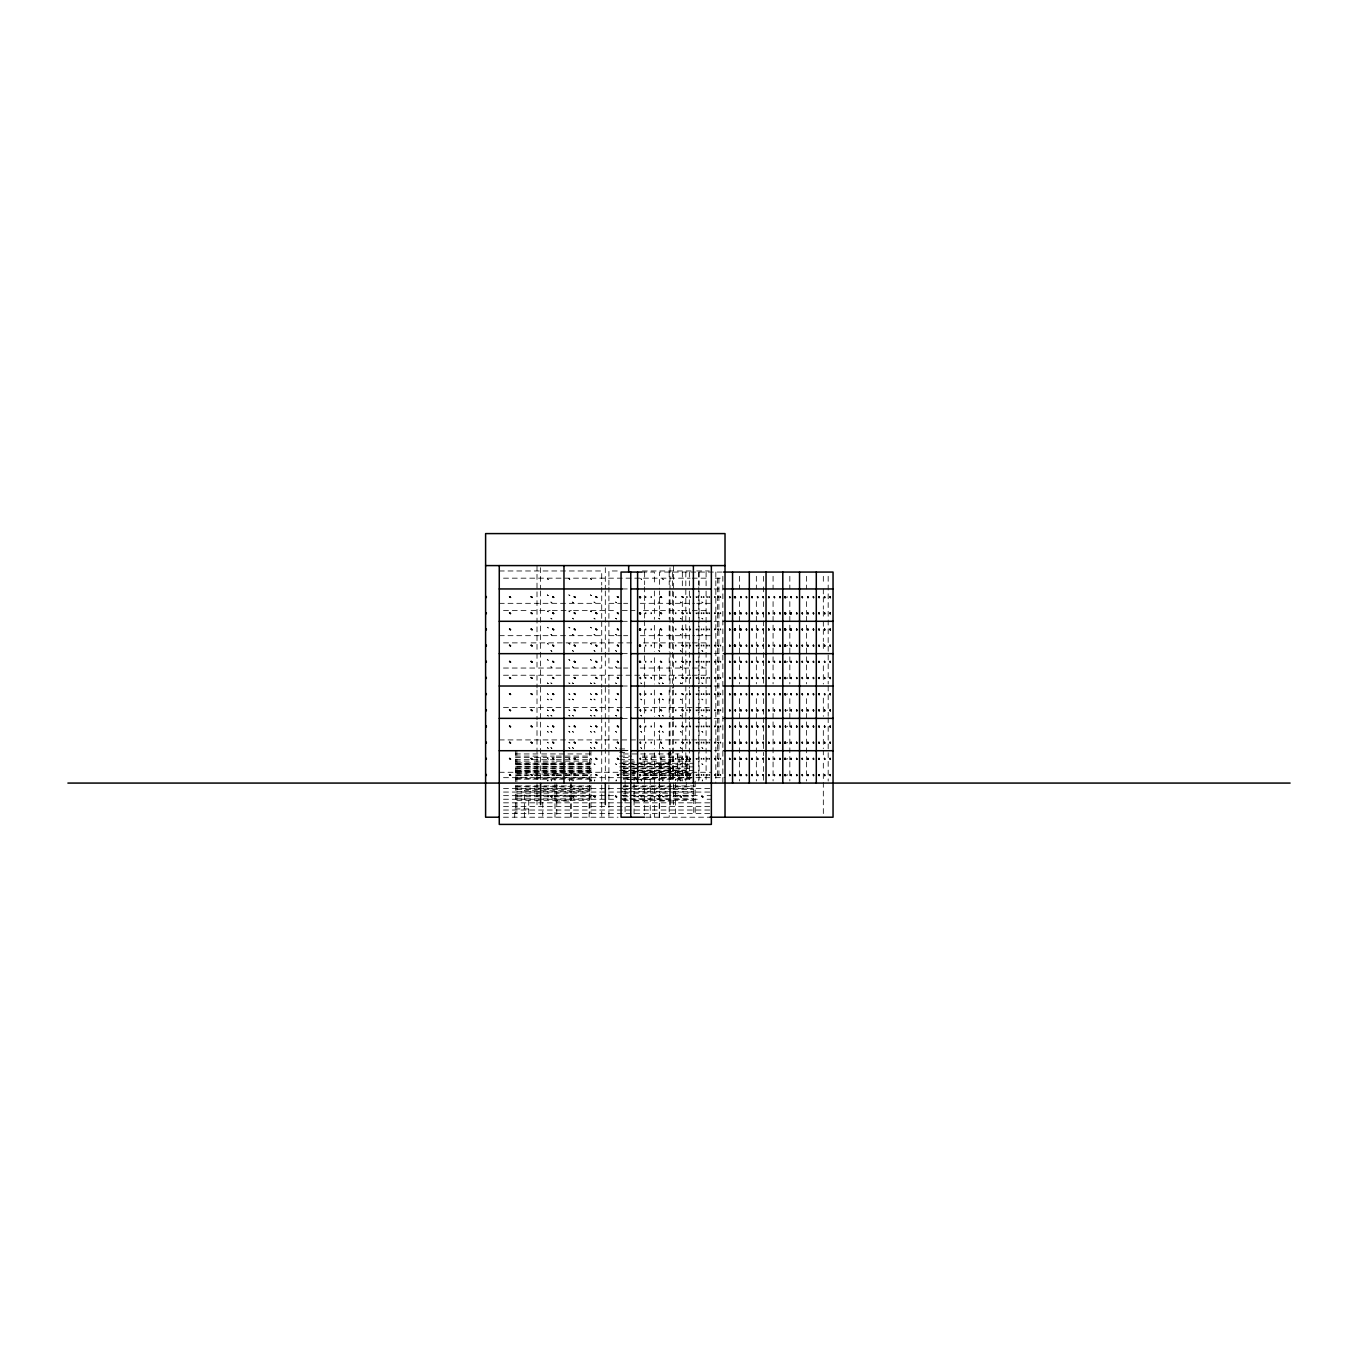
<?xml version="1.0" encoding="UTF-8"?>
<svg xmlns="http://www.w3.org/2000/svg" width="1358" height="1358" viewBox="0 0 1358 1358"><rect width="100%" height="100%" fill="white"/><g stroke="black" fill="none" stroke-linecap="round" stroke-linejoin="round"><path stroke-width="0.75" stroke-dasharray="5 3.75" d="M651.008 678.253L650.923 677.37M651.704 678.253C650.346 675.758 651.331 680.341 651.534 677.37M686.673 678.253L686.605 677.37M687.369 678.253C686.028 675.758 687.012 680.341 687.199 677.37M690.119 678.253L689.949 677.37M701.288 678.253L701.203 677.37M701.984 678.253C700.626 675.758 701.611 680.341 701.814 677.37M703.427 678.253L703.342 677.37M704.123 678.253C702.765 675.758 703.75 680.341 703.953 677.37M706.873 678.253L706.703 677.37M708.995 678.253L708.842 677.37M718.026 678.253L717.958 677.37M720.164 678.253L720.096 677.37M720.86 678.253C719.519 675.758 720.504 680.341 720.691 677.37M645.254 596.501L645.339 597.588M645.95 596.501L645.95 597.588M645.254 612.662L645.339 613.765M650.923 597.588L650.923 596.501M645.95 612.662L645.95 613.765M651.534 596.501L651.619 597.588M645.254 628.839L645.339 629.942M650.923 613.765L650.923 612.662M651.534 612.662L651.619 613.765M645.95 628.839L645.95 629.942M645.254 645.016L645.339 646.119M650.923 629.942L650.923 628.839M651.534 628.839L651.619 629.942M645.95 645.016L645.95 646.119M645.254 661.193L645.339 662.297M650.923 646.119L650.923 645.016M651.534 645.016L651.619 646.119M645.95 661.193L645.95 662.297M645.254 677.37L645.339 678.474M650.923 662.297L650.923 661.193M645.95 677.37L645.95 678.474M651.534 661.193L651.619 662.297M675.35 596.501L675.435 597.588M676.029 596.501L676.029 597.588M645.254 693.548L645.339 694.651M645.95 693.548L645.95 694.651M675.35 612.662L675.435 613.765M676.029 612.662L676.029 613.765M645.254 709.725L645.339 710.828M650.923 694.651L650.923 693.548M651.534 693.548L651.619 694.651M645.95 709.725L645.95 710.828M675.35 628.839L675.435 629.942M686.605 597.588L686.605 596.501M687.199 596.501L687.301 597.588M676.029 628.839L676.029 629.942M689.949 596.501L690.051 597.588M690.645 596.501L690.645 597.588M645.254 725.902L645.339 727.005M650.923 710.828L650.923 709.725M651.534 709.725L651.619 710.828M645.95 725.902L645.95 727.005M675.35 645.016L675.435 646.119M686.605 613.765L686.605 612.662M687.199 612.662L687.301 613.765M676.029 645.016L676.029 646.119M689.949 612.662L690.051 613.765M690.645 612.662L690.645 613.765M645.254 742.079L645.339 743.166M650.923 727.005L650.923 725.902M651.534 725.902L651.619 727.005M697.673 596.501L697.757 597.588M645.95 742.079L645.95 743.166M675.35 661.193L675.435 662.297M686.605 629.942L686.605 628.839M698.368 596.501L698.368 597.588M687.199 628.839L687.301 629.942M676.029 661.193L676.029 662.297M689.949 628.839L690.051 629.942M701.203 597.588L701.203 596.501M701.814 596.501L701.899 597.588M690.645 628.839L690.645 629.942M645.254 758.256L645.339 759.343M650.923 743.166L650.923 742.079M651.534 742.079L651.619 743.166M645.95 758.256L645.95 759.343M697.673 612.662L697.757 613.765M703.342 597.588L703.342 596.501M703.953 596.501L704.038 597.588M675.35 677.37L675.435 678.474M686.605 646.119L686.605 645.016M698.368 612.662L698.368 613.765M687.199 645.016L687.301 646.119M676.029 677.37L676.029 678.474M706.703 596.501L706.788 597.588M689.949 645.016L690.051 646.119M701.203 613.765L701.203 612.662M701.814 612.662L701.899 613.765M707.399 596.501L707.399 597.588M690.645 645.016L690.645 646.119M645.254 774.433L646.035 775.52M650.923 759.343L650.923 758.256M708.842 596.501L708.927 597.588M645.95 774.433L645.95 775.52M651.534 758.256L651.619 759.343M697.673 628.839L697.757 629.942M703.342 613.765L703.342 612.662M675.35 693.548L675.435 694.651M698.368 628.839L698.368 629.942M703.953 612.662L704.038 613.765M686.605 662.297L686.605 661.193M687.199 661.193L687.301 662.297M676.029 693.548L676.029 694.651M706.703 612.662L706.788 613.765M689.949 661.193L690.051 662.297M701.203 629.942L701.203 628.839M707.399 612.662L707.399 613.765M701.814 628.839L701.899 629.942M690.645 661.193L690.645 662.297M650.923 775.52L650.923 774.433M708.842 612.662L708.927 613.765M651.534 774.433L650.838 775.52M697.673 645.016L697.757 646.119M703.342 629.942L703.342 628.839M715.106 596.501L715.106 597.588M675.35 709.725L675.435 710.828M698.368 645.016L698.368 646.119M703.953 628.839L704.038 629.942M676.029 709.725L676.029 710.828M706.703 628.839L706.788 629.942M717.958 597.588L717.958 596.501M718.552 596.501L718.552 597.588M701.203 646.119L701.203 645.016M707.399 628.839L707.399 629.942M701.814 645.016L701.899 646.119M690.645 677.37L690.645 678.474M708.842 628.839L708.927 629.942M720.096 597.588L720.096 596.501M697.673 661.193L697.757 662.297M720.691 596.501L720.792 597.588M703.342 646.119L703.342 645.016M715.106 612.662L715.106 613.765M703.953 645.016L704.038 646.119M675.35 725.902L675.435 727.005M686.605 694.651L686.605 693.548M698.368 661.193L698.368 662.297M687.199 693.548L687.301 694.651M676.029 725.902L676.029 727.005M706.703 645.016L706.788 646.119M717.958 613.765L717.958 612.662M718.552 612.662L718.552 613.765M689.949 693.548L690.051 694.651M701.203 662.297L701.203 661.193M707.399 645.016L707.399 646.119M701.814 661.193L701.899 662.297M690.645 693.548L690.645 694.651M708.842 645.016L708.927 646.119M697.673 677.37L697.757 678.474M720.096 613.765L720.096 612.662M720.691 612.662L720.792 613.765M703.342 662.297L703.342 661.193M715.106 628.839L715.106 629.942M703.953 661.193L704.038 662.297M675.35 742.079L675.435 743.166M686.605 710.828L686.605 709.725M698.368 677.37L698.368 678.474M687.199 709.725L687.301 710.828M676.029 742.079L676.029 743.166M706.703 661.193L706.788 662.297M717.958 629.942L717.958 628.839M718.552 628.839L718.552 629.942M689.949 709.725L690.051 710.828M707.399 661.193L707.399 662.297M690.645 709.725L690.645 710.828M708.842 661.193L708.927 662.297M720.096 629.942L720.096 628.839M720.691 628.839L720.792 629.942M697.673 693.548L697.757 694.651M715.106 645.016L715.106 646.119M675.35 758.256L675.435 759.343M686.605 727.005L686.605 725.902M698.368 693.548L698.368 694.651M687.199 725.902L687.301 727.005M676.029 758.256L676.029 759.343M717.958 646.119L717.958 645.016M689.949 725.902L690.051 727.005M718.552 645.016L718.552 646.119M701.203 694.651L701.203 693.548M701.814 693.548L701.899 694.651M707.399 677.37L707.399 678.474M690.645 725.902L690.645 727.005M720.096 646.119L720.096 645.016M697.673 709.725L697.757 710.828M715.106 661.193L715.106 662.297M720.691 645.016L720.792 646.119M703.342 694.651L703.342 693.548M703.953 693.548L704.038 694.651M675.35 774.433L676.131 775.52L676.029 774.433M698.368 709.725L698.368 710.828M686.605 743.166L686.605 742.079M687.199 742.079L687.301 743.166M706.703 693.548L706.788 694.651M717.958 662.297L717.958 661.193M689.949 742.079L690.051 743.166M718.552 661.193L718.552 662.297M701.203 710.828L701.203 709.725M707.399 693.548L707.399 694.651M701.814 709.725L701.899 710.828M690.645 742.079L690.645 743.166M708.842 693.548L708.927 694.651M720.096 662.297L720.096 661.193M697.673 725.902L697.757 727.005M715.106 677.37L715.106 678.474M720.691 661.193L720.792 662.297M703.342 710.828L703.342 709.725M698.368 725.902L698.368 727.005M703.953 709.725L704.038 710.828M686.605 759.343L686.605 758.256M687.199 758.256L687.301 759.343M706.703 709.725L706.788 710.828M718.552 677.37L718.552 678.474M689.949 758.256L690.051 759.343M701.203 727.005L701.203 725.902M707.399 709.725L707.399 710.828M701.814 725.902L701.899 727.005M690.645 758.256L690.645 759.343M708.842 709.725L708.927 710.828M697.673 742.079L697.757 743.166M703.342 727.005L703.342 725.902M715.106 693.548L715.106 694.651M698.368 742.079L698.368 743.166M703.953 725.902L704.038 727.005M686.605 775.52L686.605 774.433M687.199 774.433L686.503 775.52M706.703 725.902L706.788 727.005M717.958 694.651L717.958 693.548M718.552 693.548L718.552 694.651M689.949 774.433L690.747 775.52L690.645 774.433M701.203 743.166L701.203 742.079M707.399 725.902L707.399 727.005M701.814 742.079L701.899 743.166M708.842 725.902L708.927 727.005M697.673 758.256L697.757 759.343M720.096 694.651L720.096 693.548M720.691 693.548L720.792 694.651M703.342 743.166L703.342 742.079M715.106 709.725L715.106 710.828M703.953 742.079L704.038 743.166M698.368 758.256L698.368 759.343M706.703 742.079L706.788 743.166M717.958 710.828L717.958 709.725M718.552 709.725L718.552 710.828M701.203 759.343L701.203 758.256M701.814 758.256L701.899 759.343M707.399 742.079L707.399 743.166M708.842 742.079L708.927 743.166M720.096 710.828L720.096 709.725M720.691 709.725L720.792 710.828M697.673 774.433L697.757 775.52M715.106 725.902L715.106 727.005M703.342 759.343L703.342 758.256M703.953 758.256L704.038 759.343M698.368 774.433L698.368 775.52M706.703 758.256L706.788 759.343M717.958 727.005L717.958 725.902M718.552 725.902L718.552 727.005M701.203 775.52L701.203 774.433M701.814 774.433L701.899 775.52M707.399 758.256L707.399 759.343M708.842 758.256L708.927 759.343M720.096 727.005L720.096 725.902M715.106 742.079L715.106 743.166M720.691 725.902L720.792 727.005M703.342 775.52L703.342 774.433M703.953 774.433L704.038 775.52M706.703 774.433L706.788 775.52M717.958 743.166L717.958 742.079M718.552 742.079L718.552 743.166M707.399 774.433L707.399 775.52M708.842 774.433L708.927 775.52M720.096 743.166L720.096 742.079M715.106 758.256L715.106 759.343M720.691 742.079L720.792 743.166M717.958 759.343L717.958 758.256M718.552 758.256L718.552 759.343M720.096 759.343L720.096 758.256M720.691 758.256L720.792 759.343M715.106 774.433L715.106 775.52M717.958 775.52L717.958 774.433M718.552 774.433L718.552 775.52M720.096 775.52L720.096 774.433M720.691 774.433L720.792 775.52M787.606 596.705L787.606 597.384M787.606 645.237L787.606 645.916M787.606 661.414L787.606 662.076M787.606 677.591L787.691 678.474M787.606 693.751L787.606 694.43M787.606 709.928L787.606 710.607M787.606 726.106L787.606 726.785M787.606 742.283L787.606 742.962M787.606 758.46L787.606 759.139M787.606 774.637L787.606 775.316M709.385 596.501L709.385 597.588M709.385 612.662L709.385 613.765M709.385 628.839L709.385 629.942M709.385 645.016L709.385 646.119M547.97 764.741L547.97 763.654L547.614 764.741M551.569 764.741L551.569 763.654L551.212 764.741M547.97 775.52L547.97 774.433L547.614 775.52M709.385 661.193L709.385 662.297M569.545 764.741L569.545 763.654L569.189 764.741M547.97 780.918L547.97 779.832L547.614 780.918M573.127 764.741L573.127 763.654L572.77 764.741M551.569 780.918L551.569 779.832L551.212 780.918M569.545 775.52L569.545 774.433L569.189 775.52M709.385 677.37L709.385 678.474M569.545 780.918L569.545 779.832L569.189 780.918M548.259 796.891L547.223 796.552L548.259 796.212M573.127 780.918L573.127 779.832L572.77 780.918M709.385 693.548L709.385 694.651M591.103 780.918L591.103 779.832L590.747 780.918M594.702 780.918L594.702 779.832L594.346 780.918M590.747 795.992L590.747 797.095M709.385 709.725L709.385 710.828M659.411 748.564L659.479 730.502M616.277 780.918L616.277 779.832L615.921 780.918M641.434 764.741L641.434 763.654L641.078 764.741M709.385 725.902L709.385 727.005M659.411 764.741L659.411 763.654L659.054 764.741M663.01 764.741L663.01 763.654L662.653 764.741M641.434 780.918L641.434 779.832L641.078 780.918M709.385 742.079L709.385 743.166M680.969 764.741L680.969 763.654L680.613 764.741M659.411 780.918L659.411 779.832L659.054 780.918M663.01 780.918L663.01 779.832L662.653 780.918M709.385 758.256L709.385 759.343M680.969 780.918L680.969 779.832L680.613 780.918M709.385 774.433L709.385 775.52M702.544 780.918L702.544 779.832L702.188 780.918M499.269 570.971L601.713 570.971L601.713 585.128M617.262 570.971L608.91 570.971L608.91 585.128M642.351 570.971L694.634 570.971M696.722 570.971L709.266 570.971M641.808 572.058L654.369 572.058L654.369 584.721M722.1 572.058L659.479 572.058L659.479 588.948M503.512 578.168L690.136 578.168M692.257 578.168L709.232 578.168M715.259 578.168L723.067 578.168M622.27 588.948L628.635 588.948M714.087 588.948L723.814 588.948M714.427 596.501L715.31 597.045L714.427 597.588M499.269 603.325L601.713 603.325M608.91 603.325L621.455 603.325M623.543 603.325L627.719 603.325M640.263 603.325L694.634 603.325M696.722 603.325L711.354 603.325M503.512 610.523L528.958 610.523M531.08 610.523L550.16 610.523M552.282 610.523L571.379 610.523M573.5 610.523L613.799 610.523M622.27 610.523L635.001 610.523M643.488 610.523L658.324 610.523M660.446 610.523L679.543 610.523M681.665 610.523L690.136 610.523M692.257 610.523L709.232 610.523M714.427 612.662L715.31 613.222L714.427 613.765M622.27 621.302L628.635 621.302M714.087 621.302L723.814 621.302M714.427 628.839L715.31 629.399L714.427 629.942M499.269 635.68L601.713 635.68M608.91 635.68L621.455 635.68M623.543 635.68L627.719 635.68M640.263 635.68L694.634 635.68M696.722 635.68L711.354 635.68M503.512 642.877L528.958 642.877M531.08 642.877L571.379 642.877M573.5 642.877L615.921 642.877M618.026 642.877L635.001 642.877M643.488 642.877L658.324 642.877M660.446 642.877L690.136 642.877M692.257 642.877L709.232 642.877M714.427 645.016L715.31 645.576L714.427 646.119M622.27 653.656L628.635 653.656M714.087 653.656L723.814 653.656M714.427 661.193L715.31 661.753L714.427 662.297M503.462 668.034L601.713 668.034L601.713 653.877M621.421 668.034L608.91 668.034L608.91 653.877M623.509 668.034L627.685 668.034M640.212 668.034L690.39 668.034M692.478 668.034L709.249 668.034M503.462 675.232L690.39 675.232M692.257 675.232L709.249 675.232M714.427 677.37L715.31 677.914L714.427 678.474M622.27 686.011L628.635 686.011M714.087 686.011L723.814 686.011M714.427 693.548L715.31 694.091L714.427 694.651M503.445 707.586L709.266 707.586M714.427 709.725L715.31 710.268L714.427 710.828M622.27 718.365L628.635 718.365M714.087 718.365L723.814 718.365M714.427 725.902L715.31 726.445L714.427 727.005M499.269 739.923L711.354 739.923M714.427 742.079L715.31 742.622L714.427 743.166M619.689 748.92L628.143 748.92M623.186 750.363L628.143 750.363M622.27 750.719L628.635 750.719M714.087 750.719L723.814 750.719M619.689 752.519L628.177 752.519M515.446 753.945L590.934 753.945M623.22 753.945L679.068 753.945M515.446 756.1L554.217 756.1M556.305 756.1L590.934 756.1M619.689 756.1L631.64 756.1M642.368 756.1L687.742 756.1L687.742 780.663M515.446 757.543L532.217 757.543M534.305 757.543L554.217 757.543M556.305 757.543L590.934 757.543M623.22 757.543L631.64 757.543M642.368 757.543L683.617 757.543M686.299 757.543L687.742 757.543M714.427 758.256L715.31 758.799L714.427 759.343M515.446 759.699L554.217 759.699M556.305 759.699L590.934 759.699M619.689 759.699L634.373 759.699M642.758 759.699L683.363 759.699M685.434 759.699L693.734 759.699M515.446 761.142L532.217 761.142M534.305 761.142L554.217 761.142M556.305 761.142L590.934 761.142M623.203 761.142L634.373 761.142M642.758 761.142L683.363 761.142M685.434 761.142L693.734 761.142M516.872 762.941L589.491 762.941M621.132 762.941L668.968 762.941M515.446 763.298L590.934 763.298M619.689 763.298L693.734 763.298M516.872 764.367L589.491 764.367M623.186 764.367L631.521 764.367M633.49 764.367L668.968 764.367M515.446 764.741L591.103 764.741L591.103 763.654L590.747 764.741M623.203 764.741L693.734 764.741M516.872 766.523L589.491 766.523M621.132 766.523L677.625 766.523M515.446 766.897L590.934 766.897M619.689 766.897L693.734 766.897M516.872 767.966L589.491 767.966M623.22 767.966L631.589 767.966M633.677 767.966L677.625 767.966M515.446 768.322L590.934 768.322M623.203 768.322L693.734 768.322M516.872 770.122L589.491 770.122M621.132 770.122L686.299 770.122M515.446 770.478L590.934 770.478M619.689 770.478L693.734 770.478M516.872 771.565L589.491 771.565M623.22 771.565L631.64 771.565M633.745 771.565L686.299 771.565M515.446 771.921L590.934 771.921M623.203 771.921L693.734 771.921M499.269 772.278L711.354 772.278M516.872 773.721L527.26 773.721M535.544 773.721L589.491 773.721M623.203 773.721L635.646 773.721M643.947 773.721L691.663 773.721M515.446 774.077L554.217 774.077M556.305 774.077L590.934 774.077M619.689 774.077L634.373 774.077M642.758 774.077L683.363 774.077M685.434 774.077L693.734 774.077M714.427 774.433L715.31 774.977L714.427 775.52M516.872 775.163L527.26 775.163M535.544 775.163L554.217 775.163M556.305 775.163L589.491 775.163M623.203 775.163L631.504 775.163M643.947 775.163L662.619 775.163M664.69 775.163L683.363 775.163M685.434 775.163L691.663 775.163M515.446 775.52L532.217 775.52M534.305 775.52L554.217 775.52M556.305 775.52L591.103 775.52L591.103 774.433L590.747 775.52M623.203 775.52L634.373 775.52M642.758 775.52L683.363 775.52M685.434 775.52L693.734 775.52M516.872 777.319L527.26 777.319M535.544 777.319L589.491 777.319M623.203 777.319L635.646 777.319M643.947 777.319L691.663 777.319M503.512 777.676L711.354 777.676M715.259 777.676L725.019 777.676M516.872 778.745L589.491 778.745M623.203 778.745L631.504 778.745M633.575 778.745L691.663 778.745M515.446 779.119L590.934 779.119M623.203 779.119L693.734 779.119M650.244 779.475L625.087 779.475L625.087 815.123M516.872 785.942L541.774 785.942M543.845 785.942L589.491 785.942M623.203 785.942L631.504 785.942M633.575 785.942L670.92 785.942M672.991 785.942L693.734 785.942M515.446 786.299L590.934 786.299M623.203 786.299L695.177 786.299M516.872 788.098L589.491 788.098M621.132 788.098L693.734 788.098M503.512 788.455L711.354 788.455M516.872 789.541L541.774 789.541M543.845 789.541L589.491 789.541M623.203 789.541L631.504 789.541M633.575 789.541L670.92 789.541M672.991 789.541L693.734 789.541M516.872 791.697L589.491 791.697M621.132 791.697L693.734 791.697M503.512 792.054L711.354 792.054M516.872 793.14L541.774 793.14M543.845 793.14L552.146 793.14M554.217 793.14L589.491 793.14M623.203 793.14L631.504 793.14M633.575 793.14L660.548 793.14M662.619 793.14L670.92 793.14M672.991 793.14L681.292 793.14M683.363 793.14L693.734 793.14M516.872 795.296L589.491 795.296M621.132 795.296L693.734 795.296M503.512 795.652L613.799 795.652M622.27 795.652L698.623 795.652M707.111 795.652L711.354 795.652M516.872 796.722L541.774 796.722M543.845 796.722L552.146 796.722M554.217 796.722L589.491 796.722M623.203 796.722L631.504 796.722M633.575 796.722L660.548 796.722M662.619 796.722L670.92 796.722M672.991 796.722L681.292 796.722M683.363 796.722L693.734 796.722M516.872 798.877L589.491 798.877M621.132 798.877L693.734 798.877M503.512 799.251L613.799 799.251M622.27 799.251L698.623 799.251M707.111 799.251L711.354 799.251M516.872 800.32L541.774 800.32M543.845 800.32L589.491 800.32M623.203 800.32L631.504 800.32M633.575 800.32L670.92 800.32M672.991 800.32L693.734 800.32M554.981 801.033L571.158 801.033M634.067 801.033L650.244 801.033M659.224 801.033L675.401 801.033M503.512 802.833L711.354 802.833M503.512 806.431L711.354 806.431M528.737 808.944L514.716 808.944L514.716 817.21M503.512 810.03L711.354 810.03M503.512 813.629L711.354 813.629M503.445 817.21L618.026 817.21M646.052 817.21L711.354 817.21M828.176 576.284L828.176 683.991M828.176 686.011L828.176 716.345M828.176 717.652L828.176 781.037M823.321 576.284L823.321 584.721M823.321 588.948L823.321 595.025M823.321 597.045L823.321 609.165M823.321 611.202L823.321 619.282M823.321 621.302L823.321 627.379M823.321 629.399L823.321 641.519M823.321 643.539L823.321 651.636M823.321 665.793L823.321 683.991M823.321 698.148L823.321 716.345M823.321 730.502L823.321 748.699M823.321 750.719L823.321 754.878M823.321 763.179L823.321 771.497M823.321 773.568L823.321 815.139M806.567 576.284L806.567 588.931M806.567 601.594L806.567 614.257M806.567 616.362L806.567 631.147M806.567 633.252L806.567 645.916M806.567 648.021L806.567 662.789M806.567 664.894L806.567 683.889M806.567 698.657L806.567 711.32M806.567 713.425L806.567 719.757M806.567 721.879L806.567 728.211M806.567 730.315L806.567 759.852M806.567 761.974L806.567 780.952M789.83 576.284L789.83 588.931M789.83 601.594L789.83 614.257M789.83 616.362L789.83 631.147M789.83 633.252L789.83 645.916M789.83 648.021L789.83 662.789M789.83 664.894L789.83 683.889M789.83 698.657L789.83 711.32M789.83 713.425L789.83 719.757M789.83 721.879L789.83 728.211M789.83 730.315L789.83 759.852M789.83 761.974L789.83 780.952M773.075 576.284L773.075 588.931M773.075 601.594L773.075 614.257M773.075 616.362L773.075 631.147M773.075 633.252L773.075 645.916M773.075 648.021L773.075 662.789M773.075 664.894L773.075 683.889M773.075 698.657L773.075 711.32M773.075 713.425L773.075 719.757M773.075 721.879L773.075 728.211M773.075 730.315L773.075 759.852M773.075 761.974L773.075 780.952M763.468 576.284L763.468 584.721M763.468 586.826L763.468 593.157M763.468 601.594L763.468 610.048M763.468 612.152L763.468 626.921M763.468 629.026L763.468 641.689M763.468 643.794L763.468 658.579M763.468 660.684L763.468 683.889M763.468 698.657L763.468 707.111M763.468 709.216L763.468 715.547M763.468 717.652L763.468 723.984M763.468 726.089L763.468 755.642M763.468 757.747L763.468 780.952M756.338 576.284L756.338 588.931M756.338 601.594L756.338 614.257M756.338 616.362L756.338 631.147M756.338 633.252L756.338 645.916M756.338 648.021L756.338 662.789M756.338 664.894L756.338 683.889M756.338 698.657L756.338 711.32M756.338 713.425L756.338 719.757M756.338 721.879L756.338 728.211M756.338 730.315L756.338 759.852M756.338 761.974L756.338 780.952M739.584 576.284L739.584 588.931M739.584 601.594L739.584 614.257M739.584 616.362L739.584 631.147M739.584 633.252L739.584 645.916M739.584 648.021L739.584 662.789M739.584 664.894L739.584 683.889M739.584 698.657L739.584 711.32M739.584 713.425L739.584 719.757M739.584 721.879L739.584 728.211M739.584 730.315L739.584 759.852M739.584 761.974L739.584 780.952M722.846 576.284L722.846 783.074M718.908 578.168L718.908 777.676M717.465 578.168L717.465 777.676M715.819 572.058L715.819 783.074M706.092 572.058L706.092 588.931M706.092 591.053L706.092 688.116M706.092 690.22L706.092 719.757M706.092 721.879L706.092 783.074M699.064 572.058L699.064 588.931M699.064 591.053L699.064 688.116M699.064 690.22L699.064 719.757M699.064 721.879L699.064 783.074M698.776 572.058L698.776 584.721M698.776 586.826L698.776 683.889M698.776 686.011L698.776 715.547M698.776 717.652L698.776 780.952M695.177 781.206L695.177 813.629M693.734 781.206L693.734 813.629M689.338 572.058L689.338 588.931M689.338 591.053L689.338 688.116M689.338 690.22L689.338 719.757M689.338 721.879L689.338 783.074M686.299 756.1L686.299 784.856M685.824 572.058L685.824 683.991M685.824 686.011L685.824 716.345M685.824 717.652L685.824 781.037M682.327 572.058L682.327 588.931M682.327 601.594L682.327 614.257M682.327 616.362L682.327 631.147M682.327 633.252L682.327 645.916M682.327 648.021L682.327 662.789M682.327 664.894L682.327 683.889M682.327 698.657L682.327 711.32M682.327 713.425L682.327 719.757M682.327 721.879L682.327 728.211M682.327 730.315L682.327 759.852M682.327 761.974L682.327 780.952M679.068 758.154L679.068 781.274M677.625 753.945L677.625 781.274M675.401 770.478L675.401 780.646M675.401 782.683L675.401 817.21M673.602 565.59L673.602 651.314M673.602 653.402L673.602 668.034M673.602 675.232L673.602 687.963M673.602 690.034L673.602 719.774M673.602 721.743L673.602 804.632M672.6 572.058L672.6 588.931M672.6 591.053L672.6 688.116M672.6 690.22L672.6 719.757M672.6 721.879L672.6 780.952M670.394 750.363L670.394 777.676M670.02 567.695L670.02 588.863M670.02 590.968L670.02 720.012M670.02 722.133L670.02 781.359M669.205 572.058L669.205 584.721M669.205 590.968L669.205 619.282M669.205 625.342L669.205 651.636M669.205 657.696L669.205 683.991M669.205 690.051L669.205 716.345M669.205 722.405L669.205 748.699M669.205 752.79L669.205 781.885M669.205 806.822L669.205 817.21M668.968 750.363L668.968 777.676M661.736 762.958L661.736 771.378M660.294 762.941L660.294 771.972M659.479 590.968L659.479 595.025M659.479 597.045L659.479 609.165M659.479 611.202L659.479 619.282M659.479 629.399L659.479 641.519M659.479 643.539L659.479 651.636M659.479 665.793L659.479 683.991M659.479 698.148L659.479 716.345M659.479 750.719L659.479 754.878M659.479 763.179L659.479 771.497M659.479 773.568L659.479 792.274M659.479 794.362L659.479 817.21M659.224 770.478L659.224 780.646M659.224 782.683L659.224 792.834M659.224 794.871L659.224 817.21M654.369 590.968L654.369 619.282M654.369 625.342L654.369 651.636M654.369 657.696L654.369 683.991M654.369 690.051L654.369 716.345M654.369 722.405L654.369 748.699M654.369 752.79L654.369 817.21M650.244 770.478L650.244 817.21M644.643 572.058L644.643 584.738M644.643 586.86L644.643 618.552M644.643 620.674L644.643 715.768M644.643 717.89L644.643 815.106M634.067 770.478L634.067 780.646M634.067 782.683L634.067 815.19M608.91 587.148L608.91 619.503M608.91 621.523L608.91 651.857M608.91 675.232L608.91 687.352M608.91 689.372L608.91 716.345M608.91 717.686L608.91 748.699M608.91 750.04L608.91 817.21M605.312 567.695L605.312 588.863M605.312 590.968L605.312 720.012M605.312 722.133L605.312 781.359M601.713 587.148L601.713 619.503M601.713 621.523L601.713 651.857M601.713 675.232L601.713 687.352M601.713 689.372L601.713 716.345M601.713 717.686L601.713 748.699M601.713 750.04L601.713 817.21M590.934 750.363L590.934 813.629M589.491 750.363L589.491 813.629M589.134 817.21L589.134 790.254L524.426 790.254L524.426 817.21M571.158 770.478L571.158 780.646M571.158 782.683L571.158 792.834M571.158 794.871L571.158 817.21M570.801 783.074L570.801 793.106M570.801 795.126L570.801 817.21M556.78 783.074L556.78 817.21M554.981 770.478L554.981 780.646M554.981 782.683L554.981 792.834M554.981 794.871L554.981 817.21M542.759 802.425L542.759 817.21M540.603 567.695L540.603 588.863M540.603 590.968L540.603 720.012M540.603 722.133L540.603 781.359M537.004 565.59L537.004 651.314M537.004 653.402L537.004 668.034M537.004 675.232L537.004 687.963M537.004 690.034L537.004 719.774M537.004 721.743L537.004 804.632M528.737 800.32L528.737 817.21M516.872 750.363L516.872 813.629M515.446 750.363L515.446 813.629M696.162 596.705L696.314 597.588L696.162 596.705M696.162 612.882L696.314 613.765L696.162 612.882M696.162 629.06L696.314 629.942L696.162 629.06M696.162 645.237L696.314 646.119L696.162 645.237M696.162 661.414L696.314 662.297L696.162 661.414M696.162 677.591L696.314 678.474L696.162 677.591M696.162 693.751L696.314 694.651L696.162 693.751M696.162 709.928L696.314 710.828L696.162 709.928M696.162 726.106L696.314 727.005L696.162 726.106M696.162 742.283L696.314 743.166L696.162 742.283M696.162 758.46L696.314 759.343L696.162 758.46M696.162 774.637L696.314 775.52L696.162 774.637M717.788 596.705L718.654 597.588L717.788 596.705M717.788 612.882L718.654 613.765L717.788 612.882M717.788 629.06L718.654 629.942L717.788 629.06M717.788 645.237L718.654 646.119L717.788 645.237M717.788 661.414L718.654 662.297L717.788 661.414M717.788 677.591L718.654 678.474L717.788 677.591M717.788 693.751L718.654 694.651L717.788 693.751M717.788 709.928L718.654 710.828L717.788 709.928M717.788 726.106L718.654 727.005L717.788 726.106M717.788 742.283L718.654 743.166L717.788 742.283M717.788 758.46L718.654 759.343L717.788 758.46M717.788 774.637L718.654 775.52L717.788 774.637M547.325 578.729L548.259 579.408L547.325 578.729M547.325 594.906L548.259 595.585L547.325 594.906M547.325 611.083L548.259 611.762L547.325 611.083M550.924 602.086L551.857 602.765L550.924 602.086M547.325 627.26L548.259 627.939L547.325 627.26M550.924 618.263L551.857 618.942L550.924 618.263M547.325 643.437L548.259 644.116L547.325 643.437M568.9 578.729L569.834 579.408L568.9 578.729M550.924 634.441L551.857 635.12L550.924 634.441M547.325 659.615L548.259 660.294L547.325 659.615M568.9 594.906L569.834 595.585L568.9 594.906M550.924 650.618L551.857 651.297L550.924 650.618M550.924 666.795L551.857 667.474L550.924 666.795M568.9 611.083L569.834 611.762L568.9 611.083M572.499 602.086L573.416 602.765L572.499 602.086M547.325 682.972L548.259 683.651L547.325 682.972M568.9 627.26L569.834 627.939L568.9 627.26M547.325 693.751L548.259 694.43L547.325 693.751M550.924 682.972L551.857 683.651L550.924 682.972M572.499 618.263L573.416 618.942L572.499 618.263M547.325 699.149L548.259 699.828L547.325 699.149M547.325 709.928L548.259 710.607L547.325 709.928M568.9 643.437L569.834 644.116L568.9 643.437M550.924 699.149L551.857 699.828L550.924 699.149M572.499 634.441L573.416 635.12L572.499 634.441M590.458 578.729L591.392 579.408L590.458 578.729M547.325 715.327L548.259 716.005L547.325 715.327M547.325 726.106L548.259 726.785L547.325 726.106M550.924 715.327L551.857 716.005L550.924 715.327M568.9 659.615L569.834 660.294L568.9 659.615M572.499 650.618L573.416 651.297L572.499 650.618M590.458 594.906L591.392 595.585L590.458 594.906M547.325 731.504L548.259 732.183L547.325 731.504M547.325 742.283L548.259 742.962L547.325 742.283M550.924 731.504L551.857 732.183L550.924 731.504M590.458 611.083L591.392 611.762L590.458 611.083M572.499 666.795L573.416 667.474L572.499 666.795M594.057 602.086L594.991 602.765L594.057 602.086M547.325 747.681L548.259 748.36L547.325 747.681M568.9 682.972L569.834 683.651L568.9 682.972M547.325 758.46L548.259 759.139L547.325 758.46M550.924 747.681L551.857 748.36L550.924 747.681M568.9 693.751L569.834 694.43L568.9 693.751M572.499 682.972L573.416 683.651L572.499 682.972M590.458 627.26L591.392 627.939L590.458 627.26M594.057 618.263L594.991 618.942L594.057 618.263M568.9 699.149L569.834 699.828L568.9 699.149M568.9 709.928L569.834 710.607L568.9 709.928M572.499 699.149L573.416 699.828L572.499 699.149M590.458 643.437L591.392 644.116L590.458 643.437M594.057 634.441L594.991 635.12L594.057 634.441M568.9 715.327L569.834 716.005L568.9 715.327M568.9 726.106L569.834 726.785L568.9 726.106M590.458 659.615L591.392 660.294L590.458 659.615M572.499 715.327L573.416 716.005L572.499 715.327M594.057 650.618L594.991 651.297L594.057 650.618M568.9 731.504L569.834 732.183L568.9 731.504M568.9 742.283L569.834 742.962L568.9 742.283M572.499 731.504L573.416 732.183L572.499 731.504M594.057 666.795L594.991 667.474L594.057 666.795M615.632 602.086L616.566 602.765L615.632 602.086M568.9 747.681L569.834 748.36L568.9 747.681M590.458 682.972L591.392 683.651L590.458 682.972M568.9 758.46L569.834 759.139L568.9 758.46M572.499 747.681L573.416 748.36L572.499 747.681M590.458 693.751L591.392 694.43L590.458 693.751M594.057 682.972L594.991 683.651L594.057 682.972M615.632 618.263L616.566 618.942L615.632 618.263M590.458 699.149L591.392 699.828L590.458 699.149M590.458 709.928L591.392 710.607L590.458 709.928M594.057 699.149L594.991 699.828L594.057 699.149M615.632 634.441L616.566 635.12L615.632 634.441M590.458 715.327L591.392 716.005L590.458 715.327M590.458 726.106L591.392 726.785L590.458 726.106M594.057 715.327L594.991 716.005L594.057 715.327M615.632 650.618L616.566 651.297L615.632 650.618M568.9 796.212L569.834 796.891L568.9 796.212M590.458 731.504L591.392 732.183L590.458 731.504M640.789 578.729L641.723 579.408L640.789 578.729M590.458 742.283L591.392 742.962L590.458 742.283M594.057 731.504L594.991 732.183L594.057 731.504M615.632 666.795L616.566 667.474L615.632 666.795M590.458 747.681L591.392 748.36L590.458 747.681M590.458 758.46L591.392 759.139L590.458 758.46M594.057 747.681L594.991 748.36L594.057 747.681M615.632 682.972L616.566 683.651L615.632 682.972M594.057 763.858L594.991 764.537L594.057 763.858M615.632 699.149L616.566 699.828L615.632 699.149M615.632 715.327L616.566 716.005L615.632 715.327M662.365 578.729L663.281 579.408L662.365 578.729M615.632 731.504L616.566 732.183L615.632 731.504M658.766 602.086L659.699 602.765L658.766 602.086M615.632 747.681L616.566 748.36L615.632 747.681M658.766 618.263L659.699 618.942L658.766 618.263M640.789 682.972L641.723 683.651L640.789 682.972M615.632 763.858L616.566 764.537L615.632 763.858M658.766 634.441L659.699 635.12L658.766 634.441M640.789 699.149L641.723 699.828L640.789 699.149M658.766 650.618L659.699 651.297L658.766 650.618M640.789 715.327L641.723 716.005L640.789 715.327M658.766 666.795L659.699 667.474L658.766 666.795M680.324 602.086L681.258 602.765L680.324 602.086M640.789 731.504L641.723 732.183L640.789 731.504M658.766 682.972L659.699 683.651L658.766 682.972M680.324 618.263L681.258 618.942L680.324 618.263M640.789 747.681L641.723 748.36L640.789 747.681M662.365 682.972L663.281 683.651L662.365 682.972M658.766 699.149L659.699 699.828L658.766 699.149M680.324 634.441L681.258 635.12L680.324 634.441M662.365 699.149L663.281 699.828L662.365 699.149M658.766 715.327L659.699 716.005L658.766 715.327M680.324 650.618L681.258 651.297L680.324 650.618M662.365 715.327L663.281 716.005L662.365 715.327M637.191 796.212L638.124 796.891L637.191 796.212M658.766 731.504L659.699 732.183L658.766 731.504M680.324 666.795L681.258 667.474L680.324 666.795M701.899 602.086L702.833 602.765L701.899 602.086M640.789 796.212L641.723 796.891L640.789 796.212M662.365 731.504L663.281 732.183L662.365 731.504M680.324 682.972L681.258 683.651L680.324 682.972M701.899 618.263L702.833 618.942L701.899 618.263M662.365 747.681L663.281 748.36L662.365 747.681M680.324 699.149L681.258 699.828L680.324 699.149M701.899 634.441L702.833 635.12L701.899 634.441M680.324 715.327L681.258 716.005L680.324 715.327M701.899 650.618L702.833 651.297L701.899 650.618M680.324 731.504L681.258 732.183L680.324 731.504M701.899 666.795L702.833 667.474L701.899 666.795M662.365 796.212L663.281 796.891L662.365 796.212M680.324 747.681L681.258 748.36L680.324 747.681M701.899 682.972L702.833 683.651L701.899 682.972M701.899 699.149L702.833 699.828L701.899 699.149M701.899 715.327L702.833 716.005L701.899 715.327M701.899 731.504L702.833 732.183L701.899 731.504M701.899 747.681L702.833 748.36L701.899 747.681M701.899 763.858L702.833 764.537L701.899 763.858"/><path stroke-width="1.5" d="M485.604 565.59L725.019 565.59M641.808 572.058L621.047 572.058L621.047 817.21L644.541 817.21M723.508 572.058L833.048 572.058L833.048 817.21L709.894 817.21M499.269 588.948L622.27 588.948M630.774 588.948L711.354 588.948M723.814 588.948L833.048 588.948M499.269 621.302L622.27 621.302M630.774 621.302L711.354 621.302M723.814 621.302L833.048 621.302M499.269 653.656L622.27 653.656M630.774 653.656L711.354 653.656M723.814 653.656L833.048 653.656M499.269 686.011L622.27 686.011M630.774 686.011L711.354 686.011M723.814 686.011L833.048 686.011M499.269 718.365L622.27 718.365M630.774 718.365L711.354 718.365M723.814 718.365L833.048 718.365M499.269 750.719L622.27 750.719M630.774 750.719L711.354 750.719M723.814 750.719L833.048 750.719M67.9 783.074L1290.1 783.074M499.269 817.21L485.604 817.21L485.604 533.592L725.019 533.592L725.019 817.21M816.294 572.058L816.294 783.074M799.539 572.058L799.539 783.074M782.802 572.058L782.802 783.074M766.048 572.058L766.048 783.074M749.31 572.058L749.31 783.074M732.556 572.058L732.556 783.074M711.354 565.59L711.354 824.408L499.269 824.408L499.269 565.59M693.378 565.59L693.378 783.074M670.02 783.481L670.02 804.632M637.615 572.058L637.615 783.074M630.774 572.058L630.774 817.21M628.669 565.59L628.669 571.922M605.312 783.481L605.312 804.632M563.977 565.59L563.977 783.074M540.603 783.481L540.603 804.632M486.317 596.501L486.317 597.588M486.317 612.662L486.317 613.765M486.317 628.839L486.317 629.942M486.317 645.016L486.317 646.119M486.317 661.193L486.317 662.297M486.317 677.37L486.317 678.474M486.317 693.548L486.317 694.651M486.317 709.725L486.317 710.828M486.317 725.902L486.317 727.005M486.317 742.079L486.317 743.166M486.317 758.256L486.317 759.343M486.317 774.433L486.317 775.52M639.601 596.705L639.771 597.588L639.601 596.705M640.297 596.705L640.467 597.588L640.297 596.705M639.601 612.882L639.771 613.765L639.601 612.882M640.297 612.882L640.467 613.765L640.297 612.882M639.601 629.06L639.771 629.942L639.601 629.06M640.297 629.06L640.467 629.942L640.297 629.06M639.601 645.237L639.771 646.119L639.601 645.237M640.297 645.237L640.467 646.119L640.297 645.237M639.601 661.414L639.771 662.297L639.601 661.414M640.297 661.414L640.467 662.297L640.297 661.414M640.297 677.591L640.467 678.474L640.297 677.591M640.297 693.751L640.467 694.651L640.297 693.751M640.297 709.928L640.467 710.828L640.297 709.928M640.297 726.106L640.467 727.005L640.297 726.106M640.297 742.283L640.467 743.166L640.297 742.283M640.297 758.46L640.467 759.343L640.297 758.46M639.601 774.637L639.771 775.52L639.601 774.637M640.297 774.637L640.467 775.52L640.297 774.637M729.653 596.705L729.823 597.588L729.653 596.705M729.653 612.882L729.823 613.765L729.653 612.882M729.653 629.06L729.823 629.942L729.653 629.06M729.653 645.237L729.823 646.119L729.653 645.237M734.542 596.705L734.695 597.588L734.542 596.705M729.653 661.414L729.823 662.297L729.653 661.414M735.238 596.705L735.391 597.588L735.238 596.705M734.542 612.882L734.695 613.765L734.542 612.882M729.653 677.591L729.823 678.474L729.653 677.591M735.238 612.882L735.391 613.765L735.238 612.882M734.542 629.06L734.695 629.942L734.542 629.06M729.653 693.751L729.823 694.651L729.653 693.751M735.238 629.06L735.391 629.942L735.238 629.06M734.542 645.237L734.695 646.119L734.542 645.237M729.653 709.928L729.823 710.828L729.653 709.928M735.238 645.237L735.391 646.119L735.238 645.237M734.542 661.414L734.695 662.297L734.542 661.414M729.653 726.106L729.823 727.005L729.653 726.106M735.238 661.414L735.391 662.297L735.238 661.414M740.806 596.705L740.976 597.588L740.806 596.705M734.542 677.591L734.695 678.474L734.542 677.591M729.653 742.283L729.823 743.166L729.653 742.283M735.238 677.591L735.391 678.474L735.238 677.591M740.806 612.882L740.976 613.765L740.806 612.882M734.542 693.751L734.695 694.651L734.542 693.751M740.127 629.06L740.28 629.942L740.127 629.06M729.653 758.46L729.823 759.343L729.653 758.46M735.238 693.751L735.391 694.651L735.238 693.751M740.806 629.06L740.976 629.942L740.806 629.06M729.653 774.637L729.823 775.52L729.653 774.637M735.238 709.928L735.391 710.828L735.238 709.928M740.806 645.237L740.976 646.119L740.806 645.237M735.238 726.106L735.391 727.005L735.238 726.106M740.806 661.414L740.976 662.297L740.806 661.414M746.391 596.705L746.561 597.588L746.391 596.705M734.542 742.283L734.695 743.166L734.542 742.283M735.238 742.283L735.391 743.166L735.238 742.283M740.806 677.591L740.976 678.474L740.806 677.591M746.391 612.882L746.561 613.765L746.391 612.882M734.542 758.46L734.695 759.343L734.542 758.46M735.238 758.46L735.391 759.343L735.238 758.46M740.806 693.751L740.976 694.651L740.806 693.751M746.391 629.06L746.561 629.942L746.391 629.06M734.542 774.637L734.695 775.52L734.542 774.637M735.238 774.637L735.391 775.52L735.238 774.637M740.806 709.928L740.976 710.828L740.806 709.928M746.391 645.237L746.561 646.119L746.391 645.237M740.806 726.106L740.976 727.005L740.806 726.106M746.391 661.414L746.561 662.297L746.391 661.414M751.976 596.705L752.145 597.588L751.976 596.705M740.806 742.283L740.976 743.166L740.806 742.283M746.391 677.591L746.561 678.474L746.391 677.591M751.976 612.882L752.145 613.765L751.976 612.882M740.806 758.46L740.976 759.343L740.806 758.46M746.391 693.751L746.561 694.651L746.391 693.751M751.976 629.06L752.145 629.942L751.976 629.06M740.806 774.637L740.976 775.52L740.806 774.637M746.391 709.928L746.561 710.828L746.391 709.928M751.976 645.237L752.145 646.119L751.976 645.237M746.391 726.106L746.561 727.005L746.391 726.106M751.976 661.414L752.145 662.297L751.976 661.414M757.56 596.705L757.73 597.588L757.56 596.705M746.391 742.283L746.561 743.166L746.391 742.283M751.976 677.591L752.145 678.474L751.976 677.591M757.56 612.882L757.73 613.765L757.56 612.882M746.391 758.46L746.561 759.343L746.391 758.46M751.976 693.751L752.145 694.651L751.976 693.751M757.56 629.06L757.73 629.942L757.56 629.06M746.391 774.637L746.561 775.52L746.391 774.637M751.976 709.928L752.145 710.828L751.976 709.928M757.56 645.237L757.73 646.119L757.56 645.237M751.976 726.106L752.145 727.005L751.976 726.106M757.56 661.414L757.73 662.297L757.56 661.414M763.145 596.705L763.315 597.588L763.145 596.705M751.976 742.283L752.145 743.166L751.976 742.283M757.56 677.591L757.73 678.474L757.56 677.591M763.145 612.882L763.315 613.765L763.145 612.882M751.976 758.46L752.145 759.343L751.976 758.46M757.56 693.751L757.73 694.651L757.56 693.751M763.145 629.06L763.315 629.942L763.145 629.06M751.976 774.637L752.145 775.52L751.976 774.637M757.56 709.928L757.73 710.828L757.56 709.928M763.145 645.237L763.315 646.119L763.145 645.237M757.56 726.106L757.73 727.005L757.56 726.106M763.145 661.414L763.315 662.297L763.145 661.414M768.73 596.705L768.9 597.588L768.73 596.705M757.56 742.283L757.73 743.166L757.56 742.283M763.145 677.591L763.315 678.474L763.145 677.591M768.73 612.882L768.9 613.765L768.73 612.882M757.56 758.46L757.73 759.343L757.56 758.46M763.145 693.751L763.315 694.651L763.145 693.751M768.73 629.06L768.9 629.942L768.73 629.06M757.56 774.637L757.73 775.52L757.56 774.637M763.145 709.928L763.315 710.828L763.145 709.928M768.73 645.237L768.9 646.119L768.73 645.237M763.145 726.106L763.315 727.005L763.145 726.106M768.73 661.414L768.9 662.297L768.73 661.414M774.315 596.705L774.467 597.588L774.315 596.705M763.145 742.283L763.315 743.166L763.145 742.283M768.73 677.591L768.9 678.474L768.73 677.591M774.315 612.882L774.467 613.765L774.315 612.882M763.145 758.46L763.315 759.343L763.145 758.46M768.73 693.751L768.9 694.651L768.73 693.751M774.315 629.06L774.467 629.942L774.315 629.06M763.145 774.637L763.315 775.52L763.145 774.637M768.73 709.928L768.9 710.828L768.73 709.928M774.315 645.237L774.467 646.119L774.315 645.237M768.73 726.106L768.9 727.005L768.73 726.106M774.315 661.414L774.467 662.297L774.315 661.414M779.882 596.705L780.052 597.588L779.882 596.705M768.73 742.283L768.9 743.166L768.73 742.283M774.315 677.591L774.467 678.474L774.315 677.591M779.882 612.882L780.052 613.765L779.882 612.882M768.73 758.46L768.9 759.343L768.73 758.46M774.315 693.751L774.467 694.651L774.315 693.751M779.882 629.06L780.052 629.942L779.882 629.06M768.73 774.637L768.9 775.52L768.73 774.637M774.315 709.928L774.467 710.828L774.315 709.928M779.882 645.237L780.052 646.119L779.882 645.237M784.771 596.705L784.941 597.588L784.771 596.705M774.315 726.106L774.467 727.005L774.315 726.106M779.882 661.414L780.052 662.297L779.882 661.414M785.467 596.705L785.637 597.588L785.467 596.705M784.771 612.882L784.941 613.765L784.771 612.882M774.315 742.283L774.467 743.166L774.315 742.283M779.882 677.591L780.052 678.474L779.882 677.591M785.467 612.882L785.637 613.765L785.467 612.882M784.771 629.06L784.941 629.942L784.771 629.06M774.315 758.46L774.467 759.343L774.315 758.46M779.882 693.751L780.052 694.651L779.882 693.751M785.467 629.06L785.637 629.942L785.467 629.06M784.771 645.237L784.941 646.119L784.771 645.237M774.315 774.637L774.467 775.52L774.315 774.637M779.882 709.928L780.052 710.828L779.882 709.928M785.467 645.237L785.637 646.119L785.467 645.237M784.771 661.414L784.941 662.297L784.771 661.414M779.882 726.106L780.052 727.005L779.882 726.106M785.467 661.414L785.637 662.297L785.467 661.414M791.052 596.705L791.222 597.588L791.052 596.705M784.771 677.591L784.941 678.474L784.771 677.591M790.356 612.882L790.526 613.765L790.356 612.882M779.882 742.283L780.052 743.166L779.882 742.283M785.467 677.591L785.637 678.474L785.467 677.591M791.052 612.882L791.222 613.765L791.052 612.882M784.771 693.751L784.941 694.651L784.771 693.751M790.356 629.06L790.526 629.942L790.356 629.06M779.882 758.46L780.052 759.343L779.882 758.46M785.467 693.751L785.637 694.651L785.467 693.751M791.052 629.06L791.222 629.942L791.052 629.06M779.882 774.637L780.052 775.52L779.882 774.637M785.467 709.928L785.637 710.828L785.467 709.928M791.052 645.237L791.222 646.119L791.052 645.237M785.467 726.106L785.637 727.005L785.467 726.106M791.052 661.414L791.222 662.297L791.052 661.414M796.637 596.705L796.806 597.588L796.637 596.705M784.771 742.283L784.941 743.166L784.771 742.283M785.467 742.283L785.637 743.166L785.467 742.283M791.052 677.591L791.222 678.474L791.052 677.591M796.637 612.882L796.806 613.765L796.637 612.882M784.771 758.46L784.941 759.343L784.771 758.46M785.467 758.46L785.637 759.343L785.467 758.46M791.052 693.751L791.222 694.651L791.052 693.751M796.637 629.06L796.806 629.942L796.637 629.06M784.771 774.637L784.941 775.52L784.771 774.637M785.467 774.637L785.637 775.52L785.467 774.637M791.052 709.928L791.222 710.828L791.052 709.928M796.637 645.237L796.806 646.119L796.637 645.237M791.052 726.106L791.222 727.005L791.052 726.106M796.637 661.414L796.806 662.297L796.637 661.414M802.222 596.705L802.391 597.588L802.222 596.705M791.052 742.283L791.222 743.166L791.052 742.283M796.637 677.591L796.806 678.474L796.637 677.591M802.222 612.882L802.391 613.765L802.222 612.882M791.052 758.46L791.222 759.343L791.052 758.46M796.637 693.751L796.806 694.651L796.637 693.751M802.222 629.06L802.391 629.942L802.222 629.06M791.052 774.637L791.222 775.52L791.052 774.637M796.637 709.928L796.806 710.828L796.637 709.928M802.222 645.237L802.391 646.119L802.222 645.237M796.637 726.106L796.806 727.005L796.637 726.106M802.222 661.414L802.391 662.297L802.222 661.414M807.806 596.705L807.959 597.588L807.806 596.705M796.637 742.283L796.806 743.166L796.637 742.283M802.222 677.591L802.391 678.474L802.222 677.591M807.806 612.882L807.959 613.765L807.806 612.882M796.637 758.46L796.806 759.343L796.637 758.46M802.222 693.751L802.391 694.651L802.222 693.751M807.806 629.06L807.959 629.942L807.806 629.06M796.637 774.637L796.806 775.52L796.637 774.637M802.222 709.928L802.391 710.828L802.222 709.928M807.806 645.237L807.959 646.119L807.806 645.237M802.222 726.106L802.391 727.005L802.222 726.106M807.806 661.414L807.959 662.297L807.806 661.414M813.391 596.705L813.544 597.588L813.391 596.705M802.222 742.283L802.391 743.166L802.222 742.283M807.806 677.591L807.959 678.474L807.806 677.591M813.391 612.882L813.544 613.765L813.391 612.882M802.222 758.46L802.391 759.343L802.222 758.46M807.806 693.751L807.959 694.651L807.806 693.751M813.391 629.06L813.544 629.942L813.391 629.06M802.222 774.637L802.391 775.52L802.222 774.637M807.806 709.928L807.959 710.828L807.806 709.928M813.391 645.237L813.544 646.119L813.391 645.237M807.806 726.106L807.959 727.005L807.806 726.106M813.391 661.414L813.544 662.297L813.391 661.414M818.959 596.705L819.129 597.588L818.959 596.705M807.806 742.283L807.959 743.166L807.806 742.283M813.391 677.591L813.544 678.474L813.391 677.591M818.959 612.882L819.129 613.765L818.959 612.882M807.806 758.46L807.959 759.343L807.806 758.46M813.391 693.751L813.544 694.651L813.391 693.751M818.959 629.06L819.129 629.942L818.959 629.06M807.806 774.637L807.959 775.52L807.806 774.637M813.391 709.928L813.544 710.828L813.391 709.928M818.959 645.237L819.129 646.119L818.959 645.237M813.391 726.106L813.544 727.005L813.391 726.106M818.959 661.414L819.129 662.297L818.959 661.414M824.544 596.705L824.713 597.588L824.544 596.705M813.391 742.283L813.544 743.166L813.391 742.283M818.959 677.591L819.129 678.474L818.959 677.591M824.544 612.882L824.713 613.765L824.544 612.882M813.391 758.46L813.544 759.343L813.391 758.46M818.959 693.751L819.129 694.651L818.959 693.751M824.544 629.06L824.713 629.942L824.544 629.06M813.391 774.637L813.544 775.52L813.391 774.637M818.959 709.928L819.129 710.828L818.959 709.928M824.544 645.237L824.713 646.119L824.544 645.237M818.959 726.106L819.129 727.005L818.959 726.106M824.544 661.414L824.713 662.297L824.544 661.414M830.128 596.705L830.298 597.588L830.128 596.705M818.959 742.283L819.129 743.166L818.959 742.283M824.544 677.591L824.713 678.474L824.544 677.591M830.128 612.882L830.298 613.765L830.128 612.882M818.959 758.46L819.129 759.343L818.959 758.46M824.544 693.751L824.713 694.651L824.544 693.751M830.128 629.06L830.298 629.942L830.128 629.06M818.959 774.637L819.129 775.52L818.959 774.637M824.544 709.928L824.713 710.828L824.544 709.928M830.128 645.237L830.298 646.119L830.128 645.237M824.544 726.106L824.713 727.005L824.544 726.106M830.128 661.414L830.298 662.297L830.128 661.414M824.544 742.283L824.713 743.166L824.544 742.283M830.128 677.591L830.298 678.474L830.128 677.591M824.544 758.46L824.713 759.343L824.544 758.46M830.128 693.751L830.298 694.651L830.128 693.751M824.544 774.637L824.713 775.52L824.544 774.637M830.128 709.928L830.298 710.828L830.128 709.928M830.128 726.106L830.298 727.005L830.128 726.106M830.128 742.283L830.298 743.166L830.128 742.283M830.128 758.46L830.298 759.343L830.128 758.46M830.128 774.637L830.298 775.52L830.128 774.637M509.589 596.705L510.506 597.384L509.589 596.705M509.589 612.882L510.506 613.561L509.589 612.882M509.589 629.06L510.506 629.739L509.589 629.06M509.589 645.237L510.506 645.916L509.589 645.237M509.589 661.414L510.506 662.076L509.589 661.414M531.148 596.705L532.081 597.384L531.148 596.705M509.589 677.591L510.506 678.253L509.589 677.591M531.148 612.882L532.081 613.561L531.148 612.882M509.589 693.751L510.506 694.43L509.589 693.751M531.148 629.06L532.081 629.739L531.148 629.06M509.589 709.928L510.506 710.607L509.589 709.928M531.148 645.237L532.081 645.916L531.148 645.237M509.589 726.106L510.506 726.785L509.589 726.106M531.148 661.414L532.081 662.076L531.148 661.414M552.723 596.705L553.657 597.384L552.723 596.705M509.589 742.283L510.506 742.962L509.589 742.283M531.148 677.591L532.081 678.253L531.148 677.591M552.723 612.882L553.657 613.561L552.723 612.882M509.589 758.46L510.506 759.139L509.589 758.46M531.148 693.751L532.081 694.43L531.148 693.751M552.723 629.06L553.657 629.739L552.723 629.06M509.589 774.637L510.506 775.316L509.589 774.637M531.148 709.928L532.081 710.607L531.148 709.928M552.723 645.237L553.657 645.916L552.723 645.237M531.148 726.106L532.081 726.785L531.148 726.106M552.723 661.414L553.657 662.076L552.723 661.414M574.281 596.705L575.215 597.384L574.281 596.705M531.148 742.283L532.081 742.962L531.148 742.283M552.723 677.591L553.657 678.253L552.723 677.591M574.281 612.882L575.215 613.561L574.281 612.882M531.148 758.46L532.081 759.139L531.148 758.46M552.723 693.751L553.657 694.43L552.723 693.751M574.281 629.06L575.215 629.739L574.281 629.06M531.148 774.637L532.081 775.316L531.148 774.637M552.723 709.928L553.657 710.607L552.723 709.928M574.281 645.237L575.215 645.916L574.281 645.237M552.723 726.106L553.657 726.785L552.723 726.106M574.281 661.414L575.215 662.076L574.281 661.414M595.856 596.705L596.79 597.384L595.856 596.705M552.723 742.283L553.657 742.962L552.723 742.283M574.281 677.591L575.215 678.253L574.281 677.591M595.856 612.882L596.79 613.561L595.856 612.882M552.723 758.46L553.657 759.139L552.723 758.46M574.281 693.751L575.215 694.43L574.281 693.751M595.856 629.06L596.79 629.739L595.856 629.06M552.723 774.637L553.657 775.316L552.723 774.637M574.281 709.928L575.215 710.607L574.281 709.928M595.856 645.237L596.79 645.916L595.856 645.237M550.924 796.212L551.857 796.891L550.924 796.212M574.281 726.106L575.215 726.785L574.281 726.106M595.856 661.414L596.79 662.076L595.856 661.414M617.432 596.705L618.348 597.384L617.432 596.705M574.281 742.283L575.215 742.962L574.281 742.283M595.856 677.591L596.79 678.253L595.856 677.591M617.432 612.882L618.348 613.561L617.432 612.882M574.281 758.46L575.215 759.139L574.281 758.46M595.856 693.751L596.79 694.43L595.856 693.751M617.432 629.06L618.348 629.739L617.432 629.06M574.281 774.637L575.215 775.316L574.281 774.637M595.856 709.928L596.79 710.607L595.856 709.928M617.432 645.237L618.348 645.916L617.432 645.237M572.499 796.212L573.416 796.891L572.499 796.212M595.856 726.106L596.79 726.785L595.856 726.106M617.432 661.414L618.348 662.076L617.432 661.414M595.856 742.283L596.79 742.962L595.856 742.283M617.432 677.591L618.348 678.253L617.432 677.591M595.856 758.46L596.79 759.139L595.856 758.46M617.432 693.751L618.348 694.43L617.432 693.751M595.856 774.637L596.79 775.316L595.856 774.637M617.432 709.928L618.348 710.607L617.432 709.928M594.057 796.212L594.991 796.891L594.057 796.212M617.432 726.106L618.348 726.785L617.432 726.106M660.565 596.705L661.499 597.384L660.565 596.705M617.432 742.283L618.348 742.962L617.432 742.283M660.565 612.882L661.499 613.561L660.565 612.882M617.432 758.46L618.348 759.139L617.432 758.46M660.565 629.06L661.499 629.739L660.565 629.06M617.432 774.637L618.348 775.316L617.432 774.637M660.565 645.237L661.499 645.916L660.565 645.237M615.632 796.212L616.566 796.891L615.632 796.212M660.565 661.414L661.499 662.076L660.565 661.414M682.123 596.705L683.057 597.384L682.123 596.705M660.565 677.591L661.499 678.253L660.565 677.591M682.123 612.882L683.057 613.561L682.123 612.882M660.565 693.751L661.499 694.43L660.565 693.751M682.123 629.06L683.057 629.739L682.123 629.06M660.565 709.928L661.499 710.607L660.565 709.928M682.123 645.237L683.057 645.916L682.123 645.237M660.565 726.106L661.499 726.785L660.565 726.106M682.123 661.414L683.057 662.076L682.123 661.414M660.565 742.283L661.499 742.962L660.565 742.283M682.123 677.591L683.057 678.253L682.123 677.591M660.565 758.46L661.499 759.139L660.565 758.46M682.123 693.751L683.057 694.43L682.123 693.751M660.565 774.637L661.499 775.316L660.565 774.637M682.123 709.928L683.057 710.607L682.123 709.928M658.766 796.212L659.699 796.891L658.766 796.212M682.123 726.106L683.057 726.785L682.123 726.106M682.123 742.283L683.057 742.962L682.123 742.283M682.123 758.46L683.057 759.139L682.123 758.46M682.123 774.637L683.057 775.316L682.123 774.637M680.324 796.212L681.258 796.891L680.324 796.212M701.899 796.212L702.833 796.891L701.899 796.212"/></g></svg>
